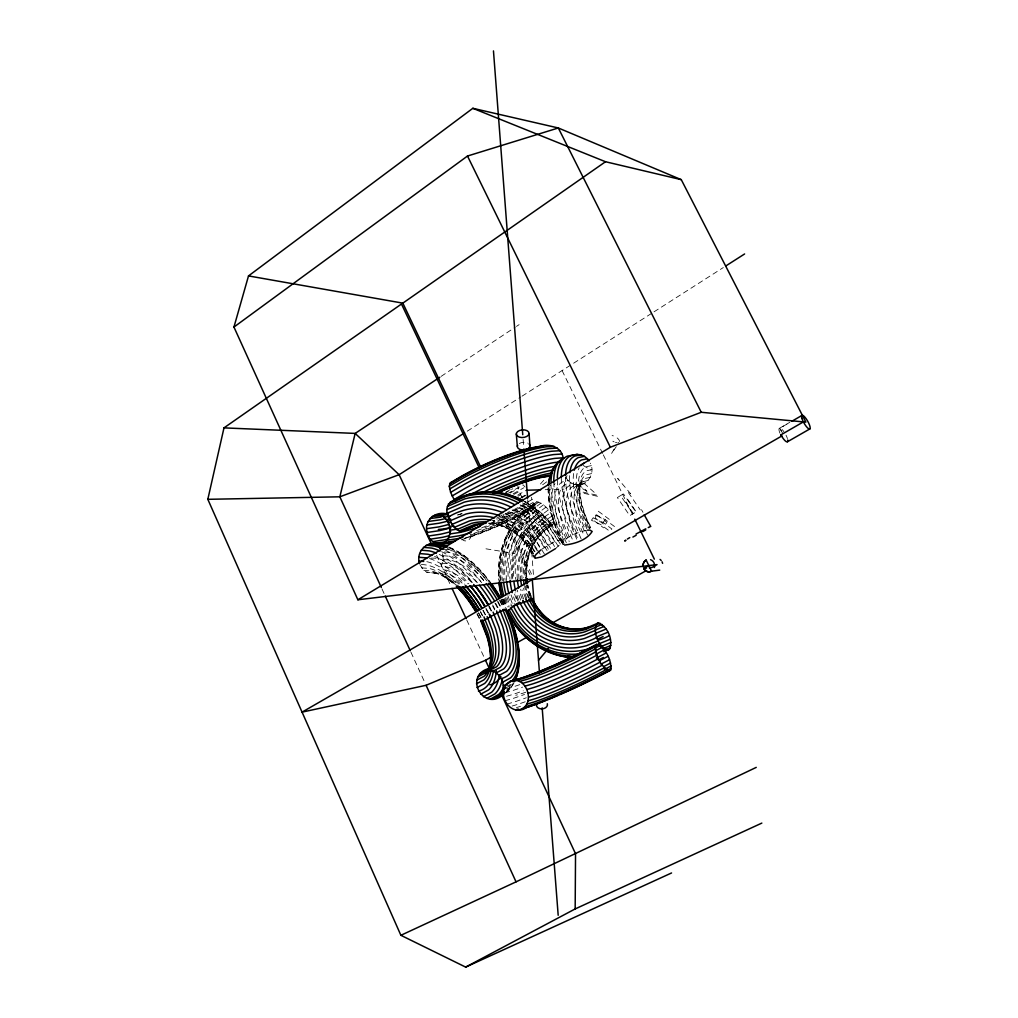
<?xml version="1.0" encoding="UTF-8"?>
<svg xmlns="http://www.w3.org/2000/svg" width="1018" height="1018" viewBox="0 0 1018 1018"><rect width="100%" height="100%" fill="white"/><g stroke="black" fill="none" stroke-linecap="round" stroke-linejoin="round"><path stroke-width="0.75" stroke-dasharray="5 3.75" d="M461.218 539.82A75.866 15.932 -25.4 0 0 517.602 516.571L533.025 507.957L533.699 504.953L531.332 497.28M526.522 577.053A55.074 49.538 83.2 0 1 551.845 525.632L553.601 523.532C553.347 514.217 546.055 504.101 536.906 501.759L524.664 510.476A82.98 74.556 83.2 0 0 499.062 581.024M552.838 524.894L551.489 525.479C542.276 523.265 534.87 512.983 534.73 503.617L535.532 502.307M581.125 538.802L576.532 528.177A59.222 22.79 60.1 0 1 576.85 485.675C587.908 485.561 595.555 472.899 590.325 463.165M471.652 582.385A57.619 27.282 60.1 0 0 447.793 567.179L441.01 566.682L443.326 559.531L442.346 552.087A70.42 33.085 60.1 0 1 487.075 580.985M564.748 545.024L562.381 543.727C566.822 535.493 577.804 532.618 586.381 530.34M555.523 548.626L560.371 544.134L562.025 540.978L549.72 521.865A91.595 80.218 83.2 0 0 524.728 501.289M579.573 486.642L580.553 483.232M531.969 547.786L532.312 546.92M506.506 535.799L506.913 534.959M616.297 446.647L611.474 453.621L614.643 448.187M593.316 517.92L603.063 522.45L611.882 528.991L609.286 530.912L600.811 524.614L591.458 520.262L595.046 514.968L605.29 519.702L614.567 526.586M579.726 484.695L581.749 481.565M514.128 682.709A83.756 39.664 60.1 0 1 510.056 688.27L505.386 693.029A85.588 40.835 60.1 0 0 510.883 684.554M603.063 522.45L605.29 519.702M540.443 484.008L543.968 479.987M588.149 480.496L583.11 481.654L576.85 485.675M536.906 501.759L526.026 509.942A83.412 74.988 83.2 0 0 500.283 580.871M534.73 503.617L523.965 511.723A81.58 73.271 83.2 0 0 498.655 579.547M538.776 502.027L527.935 510.171A82.865 74.53 83.2 0 0 502.332 580.642M534.577 505.628L523.965 513.606A79.315 71.209 83.2 0 0 499.469 581.087M541.016 503.07L530.276 511.125A81.376 73.232 83.2 0 0 505.093 580.349M535.086 508.186L524.664 515.999A76.35 68.511 83.2 0 0 501.072 580.985M543.459 504.826L532.872 512.754A79.06 71.171 83.2 0 0 508.376 580.031M536.219 511.125L526.039 518.747A72.863 65.368 83.2 0 0 503.477 580.807M545.941 507.18L535.57 514.93A76.057 68.486 83.2 0 0 511.952 579.687M506.531 580.553A69.135 62.022 83.2 0 1 537.822 514.268L537.898 514.243M548.308 509.954L538.166 517.513A72.596 65.381 83.2 0 0 515.579 579.357M540.011 517.309L539.705 517.538A65.343 58.624 83.2 0 0 509.916 578.682M542.416 520.134L541.869 520.542A61.831 55.494 83.2 0 0 513.734 579.904M552.049 516.05L551.82 516.228A65.19 58.713 83.2 0 0 522.069 578.809M544.935 522.501L544.172 523.061A58.828 52.809 83.2 0 0 517.36 579.56M553.194 518.964L552.698 519.32A61.742 55.596 83.2 0 0 524.372 577.142M547.391 524.245L546.475 524.932A56.524 50.76 83.2 0 0 520.682 579.229M553.716 521.509L553.003 522.043A58.79 52.923 83.2 0 0 526.128 578.504M549.631 525.263L548.613 526.013A55.074 49.488 83.2 0 0 523.328 577.435M553.601 523.532L552.723 524.194A56.512 50.849 83.2 0 0 526.739 576.939M551.489 525.479L550.445 526.255A54.59 49.068 83.2 0 0 525.479 578.708M542.009 549.071L554.785 541.538L560.002 540.024L562.025 540.978M542.619 484.797L547.671 481.094M441.099 376.393L515.133 327.274M516.457 326.409L519.104 324.653M620.535 495.575L617.379 497.611L629.735 515.63L635.919 512.054L623.55 493.984L620.535 495.575L632.967 513.721M467.249 431.174L520.682 397.033M522.018 396.18L652.678 312.691M654.014 311.839L723.302 267.569M779.241 428.425L789.853 422.292M779.915 433.172A7.851 2.151 60.1 0 1 779.775 428.247L789.179 422.814M505.933 492.076L512.321 488.462M503.948 493.781L512.817 488.755M507.422 493.73L523.099 484.861L525.11 487.037M510.094 493.056L518.327 488.411L517.882 485.891M513.123 493.806L523.786 487.787M513.848 494.481L519.282 491.427L518.327 488.411M517.704 495.117L525.822 490.536M517.984 496.237L520.694 494.723L519.282 491.427M520.936 497.509L525.034 495.206M532.261 499.444L515.859 508.656A86.415 18.68 -25.4 0 1 496.631 518.073M533.025 507.957L530.416 507.613L526.535 503.999L512.55 511.85A61.309 13.005 -25.4 0 1 493.094 521.127M505.666 692.367L508.071 691.006A85.168 40.478 60.1 0 0 512.894 683.994M533.228 502.434L516.953 511.545A84.939 18.184 -25.4 0 1 478.956 528.927M533.699 504.953L517.64 513.937A82.585 17.522 -25.4 0 1 470.151 534.755M530.416 507.613L515.744 515.821A68.079 14.29 -25.4 0 1 470.367 535.112M533.623 506.837L517.857 515.655A79.48 16.759 -25.4 0 1 465.188 538.038M506.468 690.268L510.056 688.27M528.571 506.188L514.268 514.192A64.439 13.578 -25.4 0 1 475.241 531.154M505.704 688.053L511.189 685.012A81.465 38.455 60.1 0 0 513.136 682.773M516.444 707.586L520.503 706.352M512.156 706.047L517.653 704.392A86.492 8.92 -25.4 0 0 528.609 700.524M506.862 704.138L515.21 701.669A87.879 9.264 -25.4 0 0 526.344 697.75M504.953 700.804L513.327 698.348A88.248 9.506 -25.4 0 0 524.524 694.441M506.57 696.274L512.13 694.658A87.586 9.646 -25.4 0 0 523.252 690.815M504.813 692.838L511.71 690.866A85.919 9.646 -25.4 0 0 522.628 687.112M506.659 688.741L512.079 687.214A83.361 9.506 -25.4 0 0 522.692 683.587M506.595 685.788L513.225 683.943M585.286 482.952L580.26 484.123A58.866 22.536 60.1 0 0 580.044 526.319L584.065 535.595M581.914 484.492L573.121 486.235A60.596 23.439 60.1 0 0 572.689 529.767L576.748 539.171M578.275 485.026L574.597 484.53L569.342 485.739A62.912 24.445 60.1 0 0 568.757 530.989L572.88 540.545M574.597 484.53L571.149 483.016L565.741 484.25A66.005 25.73 60.1 0 0 565.003 531.74L569.227 541.538M590.313 477.302L585.21 478.46A61.296 23.236 60.1 0 0 585.146 522.272L587.501 527.68M571.149 483.016L568.146 480.611L562.585 481.858A69.669 27.219 60.1 0 0 561.694 531.981L566.644 543.485M617.811 442.766L618.664 442.575M591.611 473.586L586.432 474.744A63.918 24.127 60.1 0 0 586.393 520.363L589.995 528.647M591.967 469.603L586.661 470.749A67.264 25.31 60.1 0 0 586.635 518.709L590.949 528.622M591.356 465.633L585.897 466.778A71.095 26.697 60.1 0 0 585.834 517.424L590.275 527.617M545.203 489.683L563.947 489.136M419.9 564.685L423.857 570.411L426.644 572.141L436.607 573.401A57.822 27.791 60.1 0 1 457.667 585.643M436.607 573.401L426.644 572.141M423.857 570.411L431.021 570.894A63.294 30.578 60.1 0 1 454.104 584.307M421.554 567.866L428.922 568.388A66.87 32.347 60.1 0 1 456.382 585.49M442.563 563.272L449.46 563.794A59.922 28.288 60.1 0 1 478.307 584.077M443.326 559.531L450.376 560.091A62.963 29.649 60.1 0 1 480.623 581.443M443.25 555.713L450.49 556.312A66.526 31.278 60.1 0 1 485.281 582.347M443.733 549.16L448.314 549.567A74.212 34.892 60.1 0 1 491.274 584.217M485.968 548.817L514.981 553.576M501.556 526.128L503.388 526.535M612.098 435.589L613.345 435.882M615.47 442.423L616.717 442.715M612.849 441.201L614.147 441.901M583.034 465.353L590.669 470.011M462.694 554.734L464.59 556.057M446.24 577.995L448.111 579.344M598.304 511.24L609.26 519.345M594.359 520.936L603.623 527.833M641.531 509.725L642.956 512.308M583.887 483.181L595.734 493.692M618.919 479.962L617.659 478.422L630.613 493.743L629.887 492.827M491.579 522.489A62.849 54.934 83.2 0 1 524.868 542.339L525.632 543.294A61.118 53.458 83.2 0 0 487.635 523.392M524.448 501.238L526.535 503.999M565.792 477.467L568.146 480.611M549.72 521.865L550.42 522.87A89.813 78.704 83.2 0 0 524.537 501.976M625.51 502.116L634.405 515.121M628.399 492.559L640.246 509.891M627.864 499.571L637.204 513.225M561.656 542.327L550.254 524.524A87.141 76.401 83.2 0 0 522.45 502.93M560.002 540.024L548.193 521.585A92.333 80.816 83.2 0 0 524.41 501.619M560.371 544.134L549.224 526.726A83.743 73.449 83.2 0 0 515.935 503.299M557.724 540.482L545.928 522.069A92.002 80.473 83.2 0 0 523.646 502.981M558.284 546.284L547.429 529.322A79.862 70.051 83.2 0 0 515.706 506.964M554.785 541.538L543.09 523.277A90.589 79.188 83.2 0 0 519.816 503.681M551.387 543.141L539.884 525.123A88.197 77.063 83.2 0 0 518.569 506.811M550.573 548.32L542.034 534.946A71.667 62.874 83.2 0 0 506.251 512.817M547.786 545.152L536.499 527.477A84.99 74.225 83.2 0 0 514.217 508.809M547.111 550.649L538.789 537.606A67.913 59.566 83.2 0 0 496.402 515.553M544.21 547.455L533.203 530.2A81.185 70.878 83.2 0 0 510.629 511.634M544.414 553.97L535.481 539.947A64.719 56.741 83.2 0 0 496.606 518.989M537.097 549.3L532.299 541.78A62.314 54.603 83.2 0 0 493.488 521.496M537.886 550.56L540.291 554.326M537.326 550.992L527.744 535.926A72.863 63.612 83.2 0 0 498.985 515.49M535.01 551.692L529.487 543.001A60.851 53.292 83.2 0 0 488.525 523.137M534.374 551.769L525.962 538.522A68.931 60.189 83.2 0 0 495.982 518.289M533.508 553.436L527.209 543.523A60.444 52.898 83.2 0 0 489.62 523.825M533.178 553.627L524.983 540.711A65.508 57.224 83.2 0 0 491.77 520.313M524.868 542.339L532.096 553.728M520.694 494.723L522.463 498.069M501.467 599.653L506.531 609.26M501.123 599.831L504.661 606.537M500.971 599.958L504.661 606.944M499.533 600.442L503.554 608.09M498.044 601.549L501.403 607.924M497.522 601.6L500.907 608.026M495.677 603.292L498.629 608.891M494.939 603.089L497.662 608.242M492.699 604.972L494.863 609.082M492.648 606.079L494.672 609.935M489.48 606.804L491.605 610.838M488.793 606.613L491.478 611.716M486.26 608.649L489.06 613.981M485.777 608.7L487.978 612.887M483.232 610.38L486.031 615.686M482.837 610.367L485.726 615.852M480.649 611.869L482.748 615.877M480.318 611.793L482.43 615.814M478.651 613.04L481.476 618.422M477.188 613.549L479.86 618.651M476.946 614.07L479.885 619.669M782.791 433.643L779.979 428.133A7.851 2.151 60.1 0 1 783.936 431.734M779.775 428.247L781.188 431.008M562.089 370.577L602.618 453.417M603.318 454.842L634.074 517.691M503.07 514.205L532.401 575.933M501.632 514.993L530.925 576.697M436.62 555.255L451.356 586.915M466.753 620L484.835 658.85M381.966 588.9L384.6 594.652M410.941 652.194L425.435 683.854M586.839 528.762L581.405 516.266A79.175 29.751 60.1 0 1 574.267 470.227M587.602 534.972L582.983 524.308A59.578 22.689 60.1 0 1 583.11 481.654M584.243 530.734L578.071 516.482A82.852 31.202 60.1 0 1 569.698 474.172M580.565 531.79L574.267 517.233A85.957 32.487 60.1 0 1 565.486 476.742M576.659 533.241L570.271 518.467A88.261 33.505 60.1 0 1 561.312 476.844M572.778 534.997L566.352 520.083A89.622 34.192 60.1 0 1 557.33 477.773M569.227 536.919L562.789 521.992A89.94 34.497 60.1 0 1 553.805 482.379M566.237 538.891L559.836 524.028A89.202 34.396 60.1 0 1 550.954 483.27M564.01 540.762L557.699 526.077A87.446 33.887 60.1 0 1 549.046 484.708M562.699 542.416L556.502 527.986A84.825 32.996 60.1 0 1 548.142 487.864L548.32 491.096M563.094 544.617L557.202 530.887A77.673 30.362 60.1 0 1 550.751 485.408M562.381 543.727L556.337 529.627A81.478 31.787 60.1 0 1 548.524 487.775M520.643 600.111L518.06 593.074A72.596 65.381 83.2 0 1 517.309 590.084M514.548 594.054L517.195 601.256M511.061 594.945L514.306 603.763M507.867 595.695L512.258 607.631M507.002 597.413L510.133 605.914M505.653 597.617L509.14 607.11M504.737 598.304L507.931 607.008M504.114 599.322L507.117 607.491M503.248 599.017L505.971 606.41M502.879 599.386L505.882 607.555M502.548 599.182L505.526 607.288M523.125 439.471L523.736 447.398M527.718 499.711L533.636 577.231M579.636 487.177L579.751 490.409M519.295 443.555A6.35 3.856 -4.4 0 1 528.227 443.275M786.023 435.195A7.851 2.151 60.1 0 1 787.436 438.605M577.282 537.58A74.403 28.517 60.1 0 1 567.077 475.673M508.822 511.698A76.388 66.857 83.2 0 1 548.282 549.249M505.399 513.759A77.05 67.264 83.2 0 1 540.24 548.498M512.105 509.993A75.739 66.45 83.2 0 1 554.861 547.264M564.112 543.688A73.678 28.809 60.1 0 1 555.001 483.486M589.282 528.736A75.128 28.199 60.1 0 1 579.255 467.809M512.245 603.33A69.135 62.022 83.2 0 1 509.293 595.034M515.324 601.511A65.343 58.624 83.2 0 1 512.703 594.118M430.996 558.182A70.789 33.759 60.1 0 1 472.632 582.703M487.851 604.018A70.789 33.759 60.1 0 1 491.439 610.52M525.784 692.24A73.22 7.864 -25.4 0 1 515.744 695.269M517.997 601.218A68.995 62.022 83.2 0 1 515.184 592.845M512.716 578.326A68.995 62.022 83.2 0 1 544.185 513.606M526.764 598.571A65.19 58.713 83.2 0 1 523.545 588.111M529.5 598.737A61.742 55.596 83.2 0 1 525.568 585.986M530.365 596.37A58.79 52.923 83.2 0 1 527.159 585.528M531.307 596.573A56.512 50.849 83.2 0 1 527.744 584.663M530.976 596.192A55.074 49.538 83.2 0 1 527.808 586.075M529.78 596.192A54.59 49.068 83.2 0 1 526.331 584.688M528.38 597.96A55.074 49.488 83.2 0 1 524.614 586.457M525.733 598.737A56.524 50.76 83.2 0 1 522.616 589.956M522.132 598.737A58.828 52.809 83.2 0 1 519.384 590.72M518.747 600.047A61.831 55.494 83.2 0 1 515.846 591.623M441.608 551.692A84.85 40.618 60.1 0 1 477.366 582.716M445.655 550.293A85.334 40.695 60.1 0 1 482.176 583.352M445.502 569.991A56.194 26.697 60.1 0 1 467.835 583.81M461.701 513.657A79.277 17.917 -25.4 0 1 457.515 515.057M531.93 508.224A71.973 15.092 -25.4 0 1 464.221 538.458M421.35 564.608A70.675 34.205 60.1 0 1 458.622 585.541M478.485 612.836A70.675 34.205 60.1 0 1 481.272 618.066M433.643 572.612A60.215 29.026 60.1 0 1 455.593 585.363M471.169 535.112A5.446 4.797 -56.4 0 1 468.038 540.278A5.446 4.797 -56.4 0 1 462.592 539.769M448.823 547.035A80.906 38.175 60.1 0 1 491.3 584.459M448.684 547.748A77.813 36.635 60.1 0 1 492.127 584.676M426.809 561.669A74.492 36.037 60.1 0 1 461.917 585.643M439.203 554.416A83.4 40.071 60.1 0 1 472.517 582.525M429.469 558.589A78.042 37.691 60.1 0 1 464.653 584.23M500.054 600.416A70.42 33.085 60.1 0 1 504.164 608.306M523.659 599.055A68.855 62.022 83.2 0 1 520.682 589.244M519.04 579.051A68.855 62.022 83.2 0 1 550.394 512.983M434.546 556.413A81.071 39.066 60.1 0 1 468.827 583.823M462.197 513.683A58.815 13.094 -25.4 0 1 457.909 514.841M447.309 548.46A84.799 40.287 60.1 0 1 485.751 583.225M442.754 572.04A55.735 26.595 60.1 0 1 464.946 585.732M450.211 548.168A83.285 39.422 60.1 0 1 488.856 583.581M439.712 573.21A56.295 26.964 60.1 0 1 460.187 585.134M525.822 495.461A71.871 15.69 -25.4 0 1 521.916 497.777M617.175 437.956A5.701 2.558 30.3 0 1 619.491 441.532M596.523 514.599L595.174 517.908L604.972 525.186L606.893 522.298L596.523 514.599M596.523 495.092L581.991 491.898L583.403 493.208L597.668 496.339L596.523 495.092M586.864 491.223L577.321 485.586L575.017 483.181L585.096 489.149L586.864 491.223"/><path stroke-width="1.5" d="M479.147 467.631L401.474 304.038L223.985 427.878L207.825 499.316L400.888 935.3L465.659 967.1L575.17 908.934L575.539 853.733L501.505 694.67M477.773 524.614L461.421 531.371C454.435 530.353 450.885 522.87 448.556 516.979C441.901 502.498 455.759 498.591 467.453 494.799A92.002 80.473 83.2 0 1 520.86 501.403M452.857 541.958C443.25 546.004 429.125 544.846 427.153 532.465C423.781 521.101 434.381 511.418 445.744 513.683A67.875 15.397 -25.4 0 0 448.416 513.097M441.608 543.739C456.064 538.98 450.452 512.308 435.017 515.121M504.177 693.716C483.944 713.822 462.096 674.769 489.823 668.241A56.003 26.697 60.1 0 0 492.203 629.633L487.113 616.641M650.795 526.51L644.229 514.815M496.899 697.801C511.774 689.453 497.917 663.851 482.799 671.893M449.269 486.21L450.414 482.748L462.605 475.597A75.854 17.204 -25.4 0 1 539.655 446.444C549.16 443.275 561.503 446.724 563.132 457.795L554.874 458.38A86.097 18.591 -25.4 0 0 467.211 491.91L454.079 499.558L450.605 492.368L449.269 486.21L462.045 478.714A82.496 18.515 -25.4 0 1 546.055 446.864L554.174 446.38M518.875 709.851C536.779 705.958 526.904 674.132 509.942 681.487C494.163 691.362 509.853 718.912 526.611 707.485A77.444 7.648 -25.4 0 0 546.182 700.142M654.383 567.535L654.625 565.932M507.053 611.831L506.608 609.909L502.777 609.566L508.962 625.205A67.201 31.596 60.1 0 1 506.62 671.384L499.125 675.379M419.607 563.476C415.255 551.082 428.438 539.26 440.578 544.617A83.285 39.422 60.1 0 1 447.411 546.895M598.266 623.003L596.815 623.652C592.565 632.598 598.431 647.104 607.988 650.044L609.426 649.331C613.498 640.335 607.746 626.108 598.266 623.003L586.597 627.915A55.074 49.488 83.2 0 1 529.004 599.322L529.462 600.582L532.656 600.175L532.376 601.129M555.523 548.626L541.881 556.833L535.137 558.271L534.819 556.21L536.053 554.416L540.914 549.885M233.949 327.058L248.507 275.916L472.836 108.302L558.322 127.975L681.271 179.664L805.874 422.126L701.237 412.277L610.342 447.246L357.878 599.767L233.949 327.058L467.491 156.034L558.322 127.975L701.237 412.277M521.941 708.872A73.487 7.228 -25.4 0 0 609.718 670.671L610.724 669.895C611.818 660.351 605.863 647.982 596.803 644.318A72.443 8.437 -25.4 0 1 517.488 679.4M609.718 670.671C600.595 667.172 594.525 654.574 595.772 645.043L596.803 644.318M529.462 600.582L520.198 603.432L519.574 602.122L513.441 605.99L507.855 611.067L507.498 612.085L515.223 625.014A82.98 74.556 83.2 0 0 573.376 657.488M538.509 660.338L548.486 648.351M624.823 540.774L625.676 540.138M248.507 275.916L402.835 303.135L605.519 161.735L681.271 179.664M439.776 377.271L355.167 433.413L223.985 427.878M464.577 432.879L399.12 474.693L339.834 496.809L207.825 499.316M725.961 265.863L744.616 253.953M627.355 539.069L629.76 537.619M449.536 484.059L462.045 476.717A79.442 17.942 -25.4 0 1 542.849 446.126M449.625 489.034L462.617 481.425A84.825 18.884 -25.4 0 1 549.046 448.607L557.279 448.098M450.605 492.368L463.737 484.683A86.25 19.024 -25.4 0 1 551.629 451.241L559.913 450.707M452.119 495.957L465.302 488.258A86.683 18.922 -25.4 0 1 553.627 454.575L561.911 454.003M791.8 421.287L802.324 415.217M642.816 531.587L645.756 529.894M780.742 434.953L803.393 421.897M649.255 567.764L652.004 567.433L657.03 564.621L532.287 579.573L302.066 712.129L426.084 685.292L485.497 660.288L491.045 657.183M781.926 435.92L533.763 578.809L357.878 599.767M787.55 441.71L809.946 428.871M493.679 698.972L504.457 693.042M506.073 609.222C498.336 611.691 485.446 619.733 481.539 621.705M648.848 565.601L643.707 568.451A6.261 5.764 83.2 0 0 651.495 571.187L659.728 570.131M490.218 699.188L498.667 694.467A83.438 40.109 60.1 0 0 503.465 687.57M501.696 692.94L504.088 691.604M517.411 642.485L527.12 637.064M553.487 622.367L646.455 570.525M486.731 698.412L495.079 693.78A81.033 39.066 60.1 0 0 502.459 678.93M502.968 689.58L505.704 688.053M483.461 696.732L491.681 692.202A77.928 37.653 60.1 0 0 499.342 675.061M503.337 685.877L510.043 682.187M636.034 534.03L645.794 528.8M480.636 694.238L488.678 689.848A74.339 35.961 60.1 0 0 496.351 670.837M502.79 682.111L510.654 677.823A74.887 35.21 60.1 0 0 513.136 626.363L506.608 609.909M632.891 537.046L636.161 535.29M477.009 687.544L484.657 683.46A66.704 32.271 60.1 0 0 491.172 669.933M496.262 672.885L503.592 669.004A63.6 29.942 60.1 0 0 505.908 625.294L499.876 610.049M476.449 683.803L483.919 679.859A63.18 30.515 60.1 0 0 489.454 669.971M492.966 671.206L500.156 667.426A60.495 28.542 60.1 0 0 502.447 625.841L496.568 610.915M476.806 680.139L484.097 676.308A60.164 28.988 60.1 0 0 487.991 670.773M595.772 645.043L584.612 650.909A68.46 7.953 -25.4 0 1 520.338 678.433L512.996 680.469M587.844 649.98L590.44 648.606M593.049 647.232L598.266 644.496M595.237 646.621L584.357 652.347A64.834 7.47 -25.4 0 1 523.392 678.472L516.253 680.444M594.728 648.351L600.06 645.552M595.263 648.95L584.599 654.561A61.754 7.011 -25.4 0 1 526.471 679.49L519.498 681.436M595.263 650.973L602.071 647.41M595.835 651.876L585.337 657.386A59.438 6.642 -25.4 0 1 529.347 681.436L522.514 683.358M595.861 654.281L604.158 649.942M596.917 655.185L586.508 660.631A58.039 6.35 -25.4 0 1 531.829 684.172L525.072 686.107M596.395 658.086L606.168 652.983M598.431 658.671L588.048 664.092A57.657 6.184 -25.4 0 1 533.737 687.519L527.019 689.466M489.467 670.455L496.555 666.765A58.09 27.499 60.1 0 0 498.858 626.795L493.081 612.123M478.04 676.779L485.204 673.038A57.873 27.804 60.1 0 0 487.775 633.056L482.621 619.898M599.577 660.707L607.988 656.317M600.276 662.069L589.842 667.503A58.319 6.108 -25.4 0 1 534.946 691.247L528.202 693.22M601.091 664.118L609.489 659.74M602.338 665.148L591.776 670.646A59.973 6.159 -25.4 0 1 535.366 695.078L528.546 697.101M603.623 666.637L610.571 663.023M480.089 673.967L493.03 667.045A56.563 26.862 60.1 0 0 495.359 628.081L490.231 615.037M604.45 667.693L593.685 673.28A62.518 6.299 -25.4 0 1 534.984 698.768L528.024 700.855M604.298 669.488L611.156 665.937M606.474 669.539L595.466 675.252A65.776 6.541 -25.4 0 1 533.801 702.064L526.675 704.214M607.173 670.366L611.207 668.279M608.268 670.557L596.993 676.41A69.517 6.859 -25.4 0 1 531.918 704.71L524.601 706.95M610.724 669.895L598.864 676.041A77.444 7.648 -25.4 0 1 559.951 694.34M756.247 767.381L516.05 881.855L400.888 935.3M648.212 527.591L649.917 526.815M575.17 908.934L761.846 823.091M465.659 967.1L671.562 872.96M513.148 606.206L520.198 603.432M448.302 504.012L465.888 496.39A90.589 79.188 83.2 0 1 518.429 502.917M447.424 506.417L464.768 498.896A88.197 77.063 83.2 0 1 514.548 504.584M447.169 509.522L464.195 502.167A84.99 74.225 83.2 0 1 511.418 507.333M447.551 513.123L464.183 505.959A81.185 70.878 83.2 0 1 506.57 509.649M450.109 520.809L465.888 514.052A72.863 63.612 83.2 0 1 498.985 515.49M452.094 524.346L467.466 517.793A68.931 60.189 83.2 0 1 494.57 517.895M454.384 527.349L469.4 520.974A65.508 57.224 83.2 0 1 490.269 520.033M456.815 529.615L471.538 523.367A62.849 54.934 83.2 0 1 485.815 521.878M459.22 530.989L473.752 524.83A61.118 53.458 83.2 0 1 486.095 523.341M464.666 529.169L467.606 527.935M461.421 531.371L475.877 525.25A60.444 52.898 83.2 0 1 481.921 524.117M600.047 623.27L585.439 629.493A56.524 50.76 83.2 0 1 526.37 600.136L525.759 599.093M595.594 627.113L602.032 624.441M595.237 627.495L584.714 631.873A58.828 52.809 83.2 0 1 523.277 601.307L522.781 600.442M594.906 630.231L604.094 626.414M595.25 630.435L584.459 634.914A61.831 55.494 83.2 0 1 519.943 602.745M595.326 633.527L606.066 629.073M595.797 633.794L584.701 638.388A65.343 58.624 83.2 0 1 516.584 604.348L516.393 604.018M596.815 636.784L607.848 632.229M598.329 640.844L586.597 645.666A72.863 65.368 83.2 0 1 517.717 619.517L510.921 607.911M598.699 643.961L610.355 639.177M592.12 647.333L588.124 648.975A76.35 68.511 83.2 0 1 515.961 621.527L509.013 609.642M597.464 645.145L600.136 644.05M601.613 646.303L610.902 642.498M602.796 648.746L610.927 645.425M604.908 650.006L610.431 647.766M603.789 651.749L609.426 649.331M624.874 540.927L625.79 540.596M515.617 709.826L518.264 709.024M449.727 502.498L469.374 494.226A92.333 80.816 83.2 0 1 523.01 500.856M450.414 482.748L451.839 482.354A71.96 16.352 -25.4 0 1 475.253 469.336M589.015 460.874L587.437 458.774L581.634 459.92A79.175 29.751 60.1 0 0 574.267 470.227M587.437 458.774L584.408 456.357L578.453 457.515A82.852 31.202 60.1 0 0 569.864 472.594M584.408 456.357L580.922 454.868L574.826 456.039A85.957 32.487 60.1 0 0 565.524 475.241M580.922 454.868L577.231 454.384L571.009 455.568A88.261 33.505 60.1 0 0 561.312 476.844M435.564 543.319L445.884 541.691M438.593 544.032L450.134 542.2M577.231 454.384L567.28 456.153A89.622 34.192 60.1 0 0 557.33 477.773M432.726 541.665L444.713 539.794A84.939 18.184 -25.4 0 0 448.823 538.815M446.8 540.329L457.451 538.662A68.079 14.29 -25.4 0 0 462.91 537.313M448.607 537.428L458.978 535.824A64.439 13.578 -25.4 0 0 471.219 532.478M430.283 539.184L442.397 537.326A86.415 18.68 -25.4 0 0 449.511 535.583M428.374 536.041L440.539 534.208A86.899 18.986 -25.4 0 0 450.745 531.638M449.727 533.966L459.856 532.439A61.309 13.005 -25.4 0 0 480.229 526.281M427.153 532.465L439.292 530.671A86.352 19.062 -25.4 0 0 450.974 527.693M450.058 530.2L457.171 529.144M426.682 528.673L438.707 526.93A84.825 18.897 -25.4 0 0 448.684 524.461M449.587 526.37L453.812 525.759M448.34 522.756L451.152 522.361M427 524.932L438.847 523.252A82.407 18.502 -25.4 0 0 448.556 520.872M428.082 521.496L439.7 519.88A79.277 17.917 -25.4 0 0 445.439 518.556M446.406 519.6L450.643 519.015M443.937 517.119L449.638 516.342M441.074 515.49L448.353 514.497M429.876 518.582L441.201 517.042M438.033 514.803L448.467 513.403M646.519 568.108L643.707 568.451A6.261 5.764 83.2 0 0 651.571 571.174L646.137 560.04A6.261 5.764 83.2 0 0 643.249 566.899A6.261 5.764 83.2 0 1 646.061 560.04M650.527 559.645L651.902 560.358A6.261 5.764 83.2 0 1 654.472 564.303M547.455 445.973L550.814 445.655M544.375 476.691L550.522 476.157M559.391 462.096L555.319 462.401A84.507 18.082 -25.4 0 0 472.034 493.895M564.748 545.024C574.648 543.892 586.724 540.214 592.171 531.447L589.931 530.085L587.437 530.149M526.993 490.218L540.647 489.823M419.022 561.071L423.692 561.427M418.945 557.291L426.924 557.928M419.709 553.576L427.827 554.25A81.071 39.066 60.1 0 1 431.823 555.383M421.236 550.191L429.469 550.903A83.4 40.071 60.1 0 1 436.366 553.143M423.424 547.353L431.734 548.104A84.85 40.618 60.1 0 1 440.17 551.018M443.733 549.16L440.679 548.88L438.351 546.348L432.421 543.854M426.148 545.279L434.457 546.03A85.334 40.695 60.1 0 1 441.481 548.358M438.351 546.348L446.189 547.06M429.214 544.083L443.555 545.381A80.906 38.175 60.1 0 1 447.475 546.539M472.836 108.302L605.519 161.735M660.058 559.429L661.216 560.473M454.079 499.558L455.58 501.798M532.91 555.001L534.514 557.533M531.536 597.808L532.961 600.493M530.289 597.744L531.46 600.213M513.441 605.99L513.466 606.066A69.135 62.022 83.2 0 0 596.841 637.357M507.855 611.067L514.93 623.169A79.315 71.209 83.2 0 0 580.744 653.645M489.06 613.981L490.46 616.641M467.491 156.034L610.342 447.246M634.774 519.129L654.345 559.124M402.835 303.135L480.572 466.817M431.263 543.752L399.12 474.693L355.167 433.413L339.834 496.809L381.317 587.462M452.017 588.353L466.079 618.562M485.497 660.288L488.831 667.452M385.262 596.09L410.292 650.756M426.084 685.292L516.05 881.855M507.282 610.698L513.963 627.508A78.45 36.941 60.1 0 1 511.392 681.449M509.318 617.532L512.156 624.67M483.944 616.857L489.62 631.338A56.448 27.015 60.1 0 1 487.164 670.289M480.98 619.822L487.049 635.779M480.814 620.942L486.757 636.135A63.18 30.515 60.1 0 1 490.638 662.4M526.37 600.136L526.79 601.282M523.277 601.307L523.634 602.249M662.082 561.809L662.616 563.336M516.317 433.884L517.309 446.329M532.287 579.573L539.489 673M542.174 707.841L558.182 915.271M493.463 50.9L522.756 434.711M523.85 448.989L527.604 498.133M529.055 433.49A6.388 3.843 -4.4 0 1 519.358 437.142A6.388 3.843 -4.4 0 1 519.638 430.461A6.388 3.843 -4.4 0 1 529.055 433.49L529.971 445.948M529.207 444.039A6.35 3.856 -4.4 0 1 524.283 449.956A6.35 3.856 -4.4 0 1 517.577 445.324M787.767 439.992A7.851 2.151 60.1 0 1 785.769 441.316A7.851 2.151 60.1 0 1 780.946 434.839M514.675 497.764A89.813 78.704 83.2 0 1 521.75 500.614M475.851 493.692A91.595 80.218 83.2 0 1 478.816 493.17M484.81 492.483A91.595 80.218 83.2 0 1 487.813 492.33M492.318 492.356A91.595 80.218 83.2 0 1 523.328 500.551M448.556 516.979A77.05 67.264 83.2 0 1 502.599 512.55M479.274 524.257A60.851 53.292 83.2 0 1 482.316 523.685M476.564 468.687A71.96 16.352 -25.4 0 1 488.576 463.075M489.912 462.49A71.96 16.352 -25.4 0 1 515.693 452.755M517.182 452.297A71.96 16.352 -25.4 0 1 522.959 450.63M532.783 448.391A71.96 16.352 -25.4 0 1 535.43 447.945M480.852 493.463A82.051 17.408 -25.4 0 1 554.899 466.371M497.038 493.259A67.43 14.163 -25.4 0 1 546.144 476.551M496.39 493.297A71.362 14.965 -25.4 0 1 549.135 475.241M493.183 493.361A75.217 15.792 -25.4 0 1 551.692 473.014M490.472 492.139A78.882 16.632 -25.4 0 1 553.665 469.985M503.223 489.607A63.841 13.463 -25.4 0 1 507.638 487.749M513.416 485.446A63.841 13.463 -25.4 0 1 523.15 481.947M524.474 481.501A63.841 13.463 -25.4 0 1 533.114 478.944M534.45 478.587A63.841 13.463 -25.4 0 1 542.95 476.806M553.805 482.379A89.94 34.497 60.1 0 1 563.896 457.744M549.046 484.708A87.446 33.887 60.1 0 1 553.779 467.733M548.308 484.899A84.825 32.996 60.1 0 1 551.934 472.517M550.98 481.858A89.202 34.396 60.1 0 1 559.875 460.849M580.845 465.62A75.128 28.199 60.1 0 1 584.179 463.088M513.848 628.959A81.465 38.455 60.1 0 1 517.399 642.333M518.175 646.608A81.465 38.455 60.1 0 1 514.026 681.5M505.068 609.528A71.056 33.39 60.1 0 1 501.352 678.535M547.302 703.731A5.51 3.996 -4.4 0 1 541.843 708.884A5.51 3.996 -4.4 0 1 536.664 703.96M603.127 636.505A68.995 62.022 83.2 0 1 597.541 639.164M493.45 670.404A70.509 34.128 60.1 0 1 478.435 691.107M603.343 657.475A73.22 7.864 -25.4 0 1 598.329 660.135M486.808 634.698A60.164 28.988 60.1 0 1 488.551 669.424M518.353 665.098A83.756 39.664 60.1 0 1 514.777 681.398M562.216 627.533A56.512 50.849 83.2 0 1 556.91 625.167M551.871 622.176A56.512 50.849 83.2 0 1 532.554 599.386M527.464 583.123A56.512 50.849 83.2 0 1 526.866 578.491M580.285 629.239A55.074 49.538 83.2 0 1 570.576 628.844M569.202 628.615A55.074 49.538 83.2 0 1 532.198 598.94M527.235 583.085A55.074 49.538 83.2 0 1 526.65 578.555M587.157 628.221A55.074 49.538 83.2 0 1 584.421 628.755M502.167 596.052A79.315 71.209 83.2 0 1 499.469 581.087M503.668 595.403A76.35 68.511 83.2 0 1 501.212 582.436M570.767 656.572A82.865 74.53 83.2 0 1 567.879 656.177M572.065 657.577A83.412 74.988 83.2 0 1 551.934 653.06M550.56 652.513A83.412 74.988 83.2 0 1 539.858 647.066M536.079 644.585A83.412 74.988 83.2 0 1 527.744 637.866M588.111 627.241A54.59 49.068 83.2 0 1 530.989 598.915M526.064 583.199A54.59 49.068 83.2 0 1 525.632 580.209M524.308 584.968A55.074 49.488 83.2 0 1 523.608 580.451M521.56 585.414A56.524 50.76 83.2 0 1 520.682 579.229M518.696 587.971A58.828 52.809 83.2 0 1 517.36 579.56M515.477 590.186A61.831 55.494 83.2 0 1 513.886 581.38M512.27 592.616A65.343 58.624 83.2 0 1 510.043 580.235M558.551 694.95A77.444 7.648 -25.4 0 1 547.659 699.544M576.71 655.579A76.363 8.882 -25.4 0 1 573.859 656.966M559.48 663.685A76.363 8.882 -25.4 0 1 555.192 665.619M545.368 669.869A76.363 8.882 -25.4 0 1 538.586 672.682M508.873 593.583A69.135 62.022 83.2 0 1 506.671 581.978M505.959 594.576A72.863 65.368 83.2 0 1 503.63 582.347M576.163 656.254A81.58 73.271 83.2 0 1 514.675 624.365M501.556 596.484A81.58 73.271 83.2 0 1 498.947 582.652M501.887 596.663A82.98 74.556 83.2 0 1 499.418 584.179M515.833 679.909A72.443 8.437 -25.4 0 1 509.942 681.487M475.368 585.948A70.789 33.759 60.1 0 1 487.851 604.018M500.881 676.448A70.789 33.759 60.1 0 1 489.849 684.847M543.803 617.048A58.79 52.923 83.2 0 1 541.652 614.77M609.311 635.665A68.855 62.022 83.2 0 1 597.96 640.335M473.637 584.459A57.619 27.282 60.1 0 1 488.067 604.107M469.794 585.783A56.194 26.697 60.1 0 1 484.861 605.977M483.359 584.714A62.963 29.649 60.1 0 1 494.214 600.48M479.313 585.248A59.922 28.288 60.1 0 1 491.261 602.236M492.165 585.681A80.906 38.175 60.1 0 1 497.955 594.563M458.685 586.584A57.822 27.791 60.1 0 1 477.238 610.342M456.649 586.343A60.215 29.026 60.1 0 1 475.953 611.042M475.342 586.075A83.4 40.071 60.1 0 1 487.457 604.068M488.844 583.25A70.42 33.085 60.1 0 1 498.591 597.846M486.222 583.543A66.526 31.278 60.1 0 1 496.708 598.991M492.165 585.452A74.212 34.892 60.1 0 1 499.711 597.146M465.659 585.388A78.042 37.691 60.1 0 1 481.399 607.631M462.885 586.737A74.492 36.037 60.1 0 1 478.918 609.12M459.691 586.673A70.675 34.205 60.1 0 1 477.022 610.266M470.685 586.088A81.071 39.066 60.1 0 1 484.314 605.901M457.4 586.521A66.87 32.347 60.1 0 1 459.411 588.646M464.323 594.308A66.87 32.347 60.1 0 1 475.851 611.004M456.331 586.393A63.294 30.578 60.1 0 1 475.482 611.271M441.519 515.273A71.756 16.301 -25.4 0 1 432.23 516.419M462.172 587.004A56.295 26.964 60.1 0 1 479.249 609.209M465.913 586.699A55.735 26.595 60.1 0 1 481.845 607.721M492.127 584.676A77.813 36.635 60.1 0 1 500.029 596.904M455.351 540.762A71.973 15.092 -25.4 0 1 444.408 542.492M449.307 527.82A71.871 15.69 -25.4 0 1 438.313 529.436M801.955 418.5A7.902 2.049 60.1 0 0 809.437 429.062A7.902 2.049 60.1 0 0 806.205 418.843A7.902 2.049 60.1 0 0 801.955 418.5"/></g></svg>
